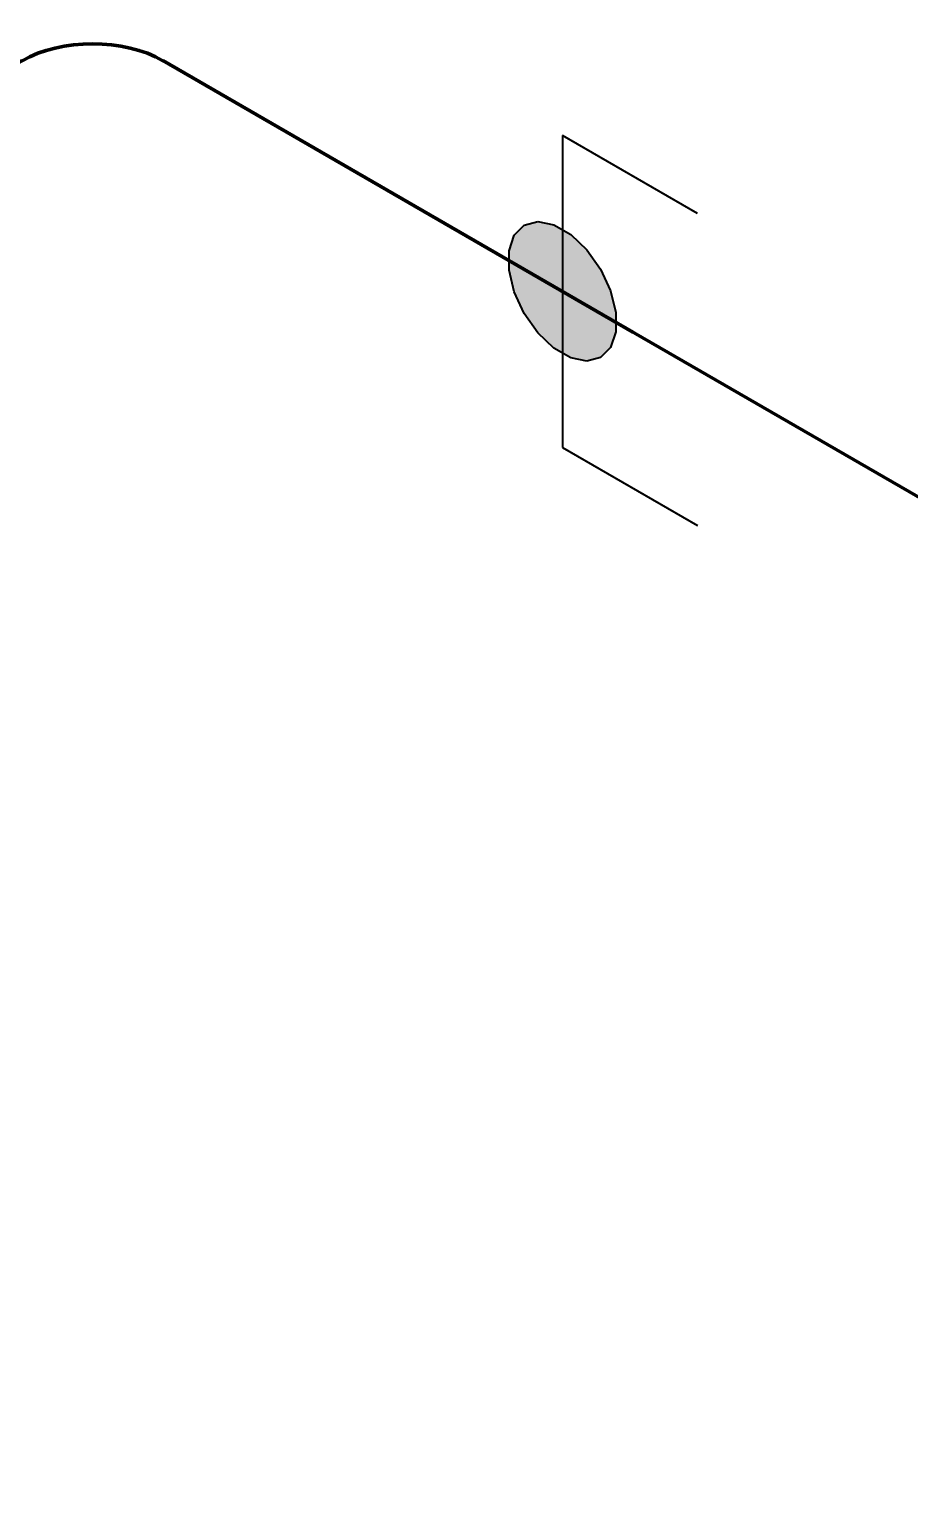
# Model space of a CAD drawing. Header units: millimetres. Extents: x 0 to 594, y 0 to 420.
# Drawn here: x 331.83 to 340.46, y 176.07 to 190.34 of the extents above; entities that cross this region are included whole.
import ezdxf

# ---------------------------------------------------------------- set-up
doc = ezdxf.new("R2010")
doc.units = ezdxf.units.MM
doc.header["$LTSCALE"] = 0.25
doc.layers.add('용접', color=1, linetype='Continuous')
doc.layers.add('치수', color=1, linetype='Continuous')
doc.layers.add('파이프 작은 보어', color=30, linetype='Continuous', lineweight=50)
doc.styles.add('AdskIsoMetric', font='arial.ttf', dxfattribs={"width": 0.8, "height": 2.5})
doc.styles.add('AdskIsoMetric-30', font='arial.ttf', dxfattribs={"width": 0.8, "height": 2.5})
doc.styles.add('AdskIsoMetric30', font='arial.ttf', dxfattribs={"width": 0.8, "oblique": 30, "height": 2.5})
doc.dimstyles.new('AdskIsoMetric', dxfattribs={"dimtxt": 2.5, "dimasz": 2.5, "dimexe": 1, "dimexo": 2, "dimgap": 0.8, "dimtad": 1, "dimdec": 0, "dimrnd": 1, "dimzin": 0, "dimdsep": 46, "dimtxsty": 'AdskIsoMetric', "dimcen": 0, "dimclrt": 7, "dimadec": 0, "dimazin": 0, "dimtfac": 1, "dimtdec": 0, "dimtmove": 1, "dimatfit": 3, "dimfxl": 0, "dimfrac": 2, "dimtolj": 1, "dimtzin": 0, "dimarcsym": 0})

# ---------------------------------------------------------------- blocks, each defined once
blk = doc.blocks.new('*D89')
at = {"layer": 'Defpoints', "color": 0}
for p in [(320.5, 198.533), (332.45, 190.433), (320.5, 183.533)]:
    blk.add_point(p, dxfattribs=at)
at = {"layer": '치수', "color": 0, "lineweight": -2}
for p, q in [((332.45, 192.742), (332.45, 206.587)), ((330.284, 204.183), (322.665, 199.783)), ((320.5, 185.843), (320.5, 199.688))]:
    blk.add_line(p, q, dxfattribs=at)
at = {"layer": '치수', "color": 0}
for points in [[(330.076, 204.544), (330.493, 203.822), (332.45, 205.433)], [(322.456, 200.144), (322.873, 199.423), (320.5, 198.533)]]:
    blk.add_solid(points, dxfattribs=at)
at = {"layer": '치수', "color": 7, "insert": (326.475, 204.601), "char_height": 2.5, "attachment_point": 5, "rotation": 30, "style": 'AdskIsoMetric30'}
blk.add_mtext('\\A1;5850', dxfattribs=at)
blk = doc.blocks.new('*D90')
at = {"layer": 'Defpoints', "color": 0}
for p in [(332.45, 205.433), (332.45, 190.433), (357.332, 176.067)]:
    blk.add_point(p, dxfattribs=at)
at = {"layer": '치수', "color": 0, "lineweight": -2}
for p, q in [((332.45, 192.742), (332.45, 206.587)), ((355.167, 192.317), (334.615, 204.183)), ((357.332, 178.376), (357.332, 192.222))]:
    blk.add_line(p, q, dxfattribs=at)
at = {"layer": '치수', "color": 0}
for points in [[(334.823, 204.544), (334.406, 203.822), (332.45, 205.433)], [(355.375, 192.678), (354.958, 191.956), (357.332, 191.067)]]:
    blk.add_solid(points, dxfattribs=at)
at = {"layer": '치수', "color": 7, "insert": (344.891, 200.868), "char_height": 2.5, "attachment_point": 5, "rotation": 330, "style": 'AdskIsoMetric-30'}
blk.add_mtext('\\A1;8190', dxfattribs=at)
blk = doc.blocks.new('엘보우-6-Iso2DSkew90')
at = {"color": 0, "linetype": 'ByBlock', "lineweight": -2, "extrusion": (0, 0.816497, 0.57735)}
for p, q in [((-0.691, -0.399), (-5.303, -3.062)), ((5.303, -3.062), (0.691, -0.399))]:
    blk.add_line(p, q, dxfattribs=at)
at = {"linetype": 'ByBlock'}
blk.add_ellipse((0, -0.798), major_axis=(-0.977, 0), ratio=0.57735, start_param=-2.356194, end_param=-0.785398, dxfattribs=at)
blk = doc.blocks.new('SocketWeld-1-IsoRight')
blk.add_hatch(color=256).paths.add_polyline_path([(0.00553, 0.03713), (0.00575, 0.03692), (0.00596, 0.03672), (0.00617, 0.03652), (0.00639, 0.03631), (0.0066, 0.03611), (0.00682, 0.0359), (0.00703, 0.0357), (0.00725, 0.03549), (0.00746, 0.03529), (0.00768, 0.03508), (0.00789, 0.03488), (0.00811, 0.03467), (0.00832, 0.03447), (0.00854, 0.03427), (0.00875, 0.03406), (0.00897, 0.03386), (0.00918, 0.03365), (0.0094, 0.03345), (0.00961, 0.03324), (0.00982, 0.03304), (0.01004, 0.03283), (0.01025, 0.03263), (0.01047, 0.03243), (0.01068, 0.03222), (0.0109, 0.03202), (0.01111, 0.03181), (0.01133, 0.03161), (0.01154, 0.0314), (0.01176, 0.0312), (0.01197, 0.03099), (0.01219, 0.03079), (0.0124, 0.03058), (0.01262, 0.03038), (0.01283, 0.03018), (0.01305, 0.02997), (0.01326, 0.02977), (0.01347, 0.02956), (0.01369, 0.02936), (0.0139, 0.02915), (0.01412, 0.02895), (0.01433, 0.02874), (0.01455, 0.02854), (0.01476, 0.02834), (0.01498, 0.02813), (0.01519, 0.02793), (0.01541, 0.02772), (0.01562, 0.02752), (0.01584, 0.02731), (0.01605, 0.02711), (0.01605, 0.02711), (0.01623, 0.02685), (0.01642, 0.02659), (0.0166, 0.02633), (0.01678, 0.02607), (0.01696, 0.02581), (0.01715, 0.02556), (0.01733, 0.0253), (0.01751, 0.02504), (0.01769, 0.02478), (0.01788, 0.02452), (0.01806, 0.02426), (0.01824, 0.024), (0.01843, 0.02375), (0.01861, 0.02349), (0.01879, 0.02323), (0.01897, 0.02297), (0.01916, 0.02271), (0.01934, 0.02245), (0.01952, 0.02219), (0.0197, 0.02193), (0.01989, 0.02168), (0.02007, 0.02142), (0.02025, 0.02116), (0.02043, 0.0209), (0.02062, 0.02064), (0.0208, 0.02038), (0.02098, 0.02012), (0.02116, 0.01987), (0.02135, 0.01961), (0.02153, 0.01935), (0.02171, 0.01909), (0.0219, 0.01883), (0.02208, 0.01857), (0.02226, 0.01831), (0.02244, 0.01806), (0.02263, 0.0178), (0.02281, 0.01754), (0.02299, 0.01728), (0.02317, 0.01702), (0.02336, 0.01676), (0.02354, 0.0165), (0.02372, 0.01624), (0.0239, 0.01599), (0.02409, 0.01573), (0.02427, 0.01547), (0.02445, 0.01521), (0.02463, 0.01495), (0.02482, 0.01469), (0.025, 0.01443), (0.025, 0.01443), (0.02513, 0.01415), (0.02527, 0.01386), (0.0254, 0.01357), (0.02553, 0.01328), (0.02566, 0.013), (0.0258, 0.01271), (0.02593, 0.01242), (0.02606, 0.01213), (0.02619, 0.01185), (0.02633, 0.01156), (0.02646, 0.01127), (0.02659, 0.01098), (0.02672, 0.0107), (0.02686, 0.01041), (0.02699, 0.01012), (0.02712, 0.00983), (0.02726, 0.00955), (0.02739, 0.00926), (0.02752, 0.00897), (0.02765, 0.00868), (0.02779, 0.0084), (0.02792, 0.00811), (0.02805, 0.00782), (0.02818, 0.00753), (0.02832, 0.00725), (0.02845, 0.00696), (0.02858, 0.00667), (0.02872, 0.00638), (0.02885, 0.0061), (0.02898, 0.00581), (0.02911, 0.00552), (0.02925, 0.00523), (0.02938, 0.00495), (0.02951, 0.00466), (0.02964, 0.00437), (0.02978, 0.00408), (0.02991, 0.0038), (0.03004, 0.00351), (0.03017, 0.00322), (0.03031, 0.00293), (0.03044, 0.00265), (0.03057, 0.00236), (0.03071, 0.00207), (0.03084, 0.00178), (0.03097, 0.0015), (0.0311, 0.00121), (0.03124, 0.00092), (0.03137, 0.00063), (0.0315, 0.00035), (0.0315, 0.00035), (0.03157, 0.00006), (0.03164, -0.00023), (0.03171, -0.00052), (0.03178, -0.00081), (0.03185, -0.00109), (0.03192, -0.00138), (0.03199, -0.00167), (0.03206, -0.00196), (0.03213, -0.00225), (0.0322, -0.00254), (0.03227, -0.00282), (0.03234, -0.00311), (0.03241, -0.0034), (0.03248, -0.00369), (0.03255, -0.00398), (0.03262, -0.00426), (0.03269, -0.00455), (0.03276, -0.00484), (0.03283, -0.00513), (0.0329, -0.00542), (0.03297, -0.00571), (0.03304, -0.00599), (0.03311, -0.00628), (0.03318, -0.00657), (0.03325, -0.00686), (0.03332, -0.00715), (0.03339, -0.00743), (0.03346, -0.00772), (0.03352, -0.00801), (0.03359, -0.0083), (0.03366, -0.00859), (0.03373, -0.00888), (0.0338, -0.00916), (0.03387, -0.00945), (0.03394, -0.00974), (0.03401, -0.01003), (0.03408, -0.01032), (0.03415, -0.0106), (0.03422, -0.01089), (0.03429, -0.01118), (0.03436, -0.01147), (0.03443, -0.01176), (0.0345, -0.01205), (0.03457, -0.01233), (0.03464, -0.01262), (0.03471, -0.01291), (0.03478, -0.0132), (0.03485, -0.01349), (0.03492, -0.01377), (0.03492, -0.01377), (0.03492, -0.01404), (0.03492, -0.0143), (0.03492, -0.01456), (0.03492, -0.01482), (0.03492, -0.01508), (0.03492, -0.01534), (0.03492, -0.0156), (0.03492, -0.01586), (0.03492, -0.01612), (0.03492, -0.01638), (0.03492, -0.01664), (0.03492, -0.0169), (0.03492, -0.01716), (0.03492, -0.01742), (0.03492, -0.01768), (0.03492, -0.01795), (0.03492, -0.01821), (0.03492, -0.01847), (0.03492, -0.01873), (0.03492, -0.01899), (0.03492, -0.01925), (0.03492, -0.01951), (0.03492, -0.01977), (0.03492, -0.02003), (0.03492, -0.02029), (0.03492, -0.02055), (0.03492, -0.02081), (0.03492, -0.02107), (0.03492, -0.02133), (0.03492, -0.02159), (0.03492, -0.02186), (0.03492, -0.02212), (0.03492, -0.02238), (0.03492, -0.02264), (0.03492, -0.0229), (0.03492, -0.02316), (0.03492, -0.02342), (0.03492, -0.02368), (0.03492, -0.02394), (0.03492, -0.0242), (0.03492, -0.02446), (0.03492, -0.02472), (0.03492, -0.02498), (0.03492, -0.02524), (0.03492, -0.0255), (0.03492, -0.02577), (0.03492, -0.02603), (0.03492, -0.02629), (0.03492, -0.02655), (0.03492, -0.02655), (0.03485, -0.02676), (0.03478, -0.02696), (0.03471, -0.02717), (0.03464, -0.02738), (0.03457, -0.02759), (0.0345, -0.02779), (0.03443, -0.028), (0.03436, -0.02821), (0.03429, -0.02842), (0.03422, -0.02862), (0.03415, -0.02883), (0.03408, -0.02904), (0.03401, -0.02925), (0.03394, -0.02945), (0.03387, -0.02966), (0.0338, -0.02987), (0.03373, -0.03008), (0.03366, -0.03028), (0.03359, -0.03049), (0.03352, -0.0307), (0.03346, -0.03091), (0.03339, -0.03112), (0.03332, -0.03132), (0.03325, -0.03153), (0.03318, -0.03174), (0.03311, -0.03195), (0.03304, -0.03215), (0.03297, -0.03236), (0.0329, -0.03257), (0.03283, -0.03278), (0.03276, -0.03298), (0.03269, -0.03319), (0.03262, -0.0334), (0.03255, -0.03361), (0.03248, -0.03381), (0.03241, -0.03402), (0.03234, -0.03423), (0.03227, -0.03444), (0.0322, -0.03465), (0.03213, -0.03485), (0.03206, -0.03506), (0.03199, -0.03527), (0.03192, -0.03548), (0.03185, -0.03568), (0.03178, -0.03589), (0.03171, -0.0361), (0.03164, -0.03631), (0.03157, -0.03651), (0.0315, -0.03672), (0.0315, -0.03672), (0.03137, -0.03686), (0.03124, -0.03699), (0.0311, -0.03712), (0.03097, -0.03726), (0.03084, -0.03739), (0.03071, -0.03753), (0.03057, -0.03766), (0.03044, -0.0378), (0.03031, -0.03793), (0.03017, -0.03806), (0.03004, -0.0382), (0.02991, -0.03833), (0.02978, -0.03847), (0.02964, -0.0386), (0.02951, -0.03874), (0.02938, -0.03887), (0.02925, -0.039), (0.02911, -0.03914), (0.02898, -0.03927), (0.02885, -0.03941), (0.02872, -0.03954), (0.02858, -0.03968), (0.02845, -0.03981), (0.02832, -0.03994), (0.02818, -0.04008), (0.02805, -0.04021), (0.02792, -0.04035), (0.02779, -0.04048), (0.02765, -0.04062), (0.02752, -0.04075), (0.02739, -0.04088), (0.02726, -0.04102), (0.02712, -0.04115), (0.02699, -0.04129), (0.02686, -0.04142), (0.02672, -0.04156), (0.02659, -0.04169), (0.02646, -0.04182), (0.02633, -0.04196), (0.02619, -0.04209), (0.02606, -0.04223), (0.02593, -0.04236), (0.0258, -0.0425), (0.02566, -0.04263), (0.02553, -0.04276), (0.0254, -0.0429), (0.02527, -0.04303), (0.02513, -0.04317), (0.025, -0.0433), (0.025, -0.0433), (0.02482, -0.04335), (0.02463, -0.0434), (0.02445, -0.04344), (0.02427, -0.04349), (0.02409, -0.04354), (0.0239, -0.04359), (0.02372, -0.04364), (0.02354, -0.04368), (0.02336, -0.04373), (0.02317, -0.04378), (0.02299, -0.04383), (0.02281, -0.04387), (0.02263, -0.04392), (0.02244, -0.04397), (0.02226, -0.04402), (0.02208, -0.04407), (0.0219, -0.04411), (0.02171, -0.04416), (0.02153, -0.04421), (0.02135, -0.04426), (0.02116, -0.0443), (0.02098, -0.04435), (0.0208, -0.0444), (0.02062, -0.04445), (0.02043, -0.0445), (0.02025, -0.04454), (0.02007, -0.04459), (0.01989, -0.04464), (0.0197, -0.04469), (0.01952, -0.04473), (0.01934, -0.04478), (0.01916, -0.04483), (0.01897, -0.04488), (0.01879, -0.04493), (0.01861, -0.04497), (0.01843, -0.04502), (0.01824, -0.04507), (0.01806, -0.04512), (0.01788, -0.04516), (0.01769, -0.04521), (0.01751, -0.04526), (0.01733, -0.04531), (0.01715, -0.04536), (0.01696, -0.0454), (0.01678, -0.04545), (0.0166, -0.0455), (0.01642, -0.04555), (0.01623, -0.04559), (0.01605, -0.04564), (0.01605, -0.04564), (0.01584, -0.0456), (0.01562, -0.04556), (0.01541, -0.04551), (0.01519, -0.04547), (0.01498, -0.04543), (0.01476, -0.04538), (0.01455, -0.04534), (0.01433, -0.04529), (0.01412, -0.04525), (0.0139, -0.04521), (0.01369, -0.04516), (0.01347, -0.04512), (0.01326, -0.04508), (0.01305, -0.04503), (0.01283, -0.04499), (0.01262, -0.04495), (0.0124, -0.0449), (0.01219, -0.04486), (0.01197, -0.04482), (0.01176, -0.04477), (0.01154, -0.04473), (0.01133, -0.04469), (0.01111, -0.04464), (0.0109, -0.0446), (0.01068, -0.04456), (0.01047, -0.04451), (0.01025, -0.04447), (0.01004, -0.04443), (0.00982, -0.04438), (0.00961, -0.04434), (0.0094, -0.0443), (0.00918, -0.04425), (0.00897, -0.04421), (0.00875, -0.04417), (0.00854, -0.04412), (0.00832, -0.04408), (0.00811, -0.04404), (0.00789, -0.04399), (0.00768, -0.04395), (0.00746, -0.04391), (0.00725, -0.04386), (0.00703, -0.04382), (0.00682, -0.04378), (0.0066, -0.04373), (0.00639, -0.04369), (0.00617, -0.04365), (0.00596, -0.0436), (0.00575, -0.04356), (0.00553, -0.04352), (0.00553, -0.04352), (0.00531, -0.04339), (0.00508, -0.04325), (0.00485, -0.04312), (0.00463, -0.04299), (0.0044, -0.04286), (0.00418, -0.04273), (0.00395, -0.0426), (0.00372, -0.04247), (0.0035, -0.04234), (0.00327, -0.04221), (0.00305, -0.04208), (0.00282, -0.04195), (0.0026, -0.04182), (0.00237, -0.04169), (0.00214, -0.04156), (0.00192, -0.04143), (0.00169, -0.0413), (0.00147, -0.04117), (0.00124, -0.04104), (0.00102, -0.04091), (0.00079, -0.04078), (0.00056, -0.04065), (0.00034, -0.04052), (0.00011, -0.04039), (-0.00011, -0.04026), (-0.00034, -0.04013), (-0.00056, -0.04), (-0.00079, -0.03987), (-0.00102, -0.03974), (-0.00124, -0.03961), (-0.00147, -0.03948), (-0.00169, -0.03934), (-0.00192, -0.03921), (-0.00214, -0.03908), (-0.00237, -0.03895), (-0.0026, -0.03882), (-0.00282, -0.03869), (-0.00305, -0.03856), (-0.00327, -0.03843), (-0.0035, -0.0383), (-0.00372, -0.03817), (-0.00395, -0.03804), (-0.00418, -0.03791), (-0.0044, -0.03778), (-0.00463, -0.03765), (-0.00485, -0.03752), (-0.00508, -0.03739), (-0.00531, -0.03726), (-0.00553, -0.03713), (-0.00553, -0.03713), (-0.00575, -0.03692), (-0.00596, -0.03672), (-0.00617, -0.03652), (-0.00639, -0.03631), (-0.0066, -0.03611), (-0.00682, -0.0359), (-0.00703, -0.0357), (-0.00725, -0.03549), (-0.00746, -0.03529), (-0.00768, -0.03508), (-0.00789, -0.03488), (-0.00811, -0.03467), (-0.00832, -0.03447), (-0.00854, -0.03427), (-0.00875, -0.03406), (-0.00897, -0.03386), (-0.00918, -0.03365), (-0.0094, -0.03345), (-0.00961, -0.03324), (-0.00982, -0.03304), (-0.01004, -0.03283), (-0.01025, -0.03263), (-0.01047, -0.03243), (-0.01068, -0.03222), (-0.0109, -0.03202), (-0.01111, -0.03181), (-0.01133, -0.03161), (-0.01154, -0.0314), (-0.01176, -0.0312), (-0.01197, -0.03099), (-0.01219, -0.03079), (-0.0124, -0.03058), (-0.01262, -0.03038), (-0.01283, -0.03018), (-0.01305, -0.02997), (-0.01326, -0.02977), (-0.01347, -0.02956), (-0.01369, -0.02936), (-0.0139, -0.02915), (-0.01412, -0.02895), (-0.01433, -0.02874), (-0.01455, -0.02854), (-0.01476, -0.02834), (-0.01498, -0.02813), (-0.01519, -0.02793), (-0.01541, -0.02772), (-0.01562, -0.02752), (-0.01584, -0.02731), (-0.01605, -0.02711), (-0.01605, -0.02711), (-0.01623, -0.02685), (-0.01642, -0.02659), (-0.0166, -0.02633), (-0.01678, -0.02607), (-0.01696, -0.02581), (-0.01715, -0.02556), (-0.01733, -0.0253), (-0.01751, -0.02504), (-0.01769, -0.02478), (-0.01788, -0.02452), (-0.01806, -0.02426), (-0.01824, -0.024), (-0.01843, -0.02375), (-0.01861, -0.02349), (-0.01879, -0.02323), (-0.01897, -0.02297), (-0.01916, -0.02271), (-0.01934, -0.02245), (-0.01952, -0.02219), (-0.0197, -0.02193), (-0.01989, -0.02168), (-0.02007, -0.02142), (-0.02025, -0.02116), (-0.02043, -0.0209), (-0.02062, -0.02064), (-0.0208, -0.02038), (-0.02098, -0.02012), (-0.02116, -0.01987), (-0.02135, -0.01961), (-0.02153, -0.01935), (-0.02171, -0.01909), (-0.0219, -0.01883), (-0.02208, -0.01857), (-0.02226, -0.01831), (-0.02244, -0.01806), (-0.02263, -0.0178), (-0.02281, -0.01754), (-0.02299, -0.01728), (-0.02317, -0.01702), (-0.02336, -0.01676), (-0.02354, -0.0165), (-0.02372, -0.01624), (-0.0239, -0.01599), (-0.02409, -0.01573), (-0.02427, -0.01547), (-0.02445, -0.01521), (-0.02463, -0.01495), (-0.02482, -0.01469), (-0.025, -0.01443), (-0.025, -0.01443), (-0.02513, -0.01415), (-0.02527, -0.01386), (-0.0254, -0.01357), (-0.02553, -0.01328), (-0.02566, -0.013), (-0.0258, -0.01271), (-0.02593, -0.01242), (-0.02606, -0.01213), (-0.02619, -0.01185), (-0.02633, -0.01156), (-0.02646, -0.01127), (-0.02659, -0.01098), (-0.02672, -0.0107), (-0.02686, -0.01041), (-0.02699, -0.01012), (-0.02712, -0.00983), (-0.02726, -0.00955), (-0.02739, -0.00926), (-0.02752, -0.00897), (-0.02765, -0.00868), (-0.02779, -0.0084), (-0.02792, -0.00811), (-0.02805, -0.00782), (-0.02818, -0.00753), (-0.02832, -0.00725), (-0.02845, -0.00696), (-0.02858, -0.00667), (-0.02872, -0.00638), (-0.02885, -0.0061), (-0.02898, -0.00581), (-0.02911, -0.00552), (-0.02925, -0.00523), (-0.02938, -0.00495), (-0.02951, -0.00466), (-0.02964, -0.00437), (-0.02978, -0.00408), (-0.02991, -0.0038), (-0.03004, -0.00351), (-0.03017, -0.00322), (-0.03031, -0.00293), (-0.03044, -0.00265), (-0.03057, -0.00236), (-0.03071, -0.00207), (-0.03084, -0.00178), (-0.03097, -0.0015), (-0.0311, -0.00121), (-0.03124, -0.00092), (-0.03137, -0.00063), (-0.0315, -0.00035), (-0.0315, -0.00035), (-0.03157, -0.00006), (-0.03164, 0.00023), (-0.03171, 0.00052), (-0.03178, 0.00081), (-0.03185, 0.00109), (-0.03192, 0.00138), (-0.03199, 0.00167), (-0.03206, 0.00196), (-0.03213, 0.00225), (-0.0322, 0.00254), (-0.03227, 0.00282), (-0.03234, 0.00311), (-0.03241, 0.0034), (-0.03248, 0.00369), (-0.03255, 0.00398), (-0.03262, 0.00426), (-0.03269, 0.00455), (-0.03276, 0.00484), (-0.03283, 0.00513), (-0.0329, 0.00542), (-0.03297, 0.00571), (-0.03304, 0.00599), (-0.03311, 0.00628), (-0.03318, 0.00657), (-0.03325, 0.00686), (-0.03332, 0.00715), (-0.03339, 0.00743), (-0.03346, 0.00772), (-0.03352, 0.00801), (-0.03359, 0.0083), (-0.03366, 0.00859), (-0.03373, 0.00888), (-0.0338, 0.00916), (-0.03387, 0.00945), (-0.03394, 0.00974), (-0.03401, 0.01003), (-0.03408, 0.01032), (-0.03415, 0.0106), (-0.03422, 0.01089), (-0.03429, 0.01118), (-0.03436, 0.01147), (-0.03443, 0.01176), (-0.0345, 0.01205), (-0.03457, 0.01233), (-0.03464, 0.01262), (-0.03471, 0.01291), (-0.03478, 0.0132), (-0.03485, 0.01349), (-0.03492, 0.01377), (-0.03492, 0.01377), (-0.03492, 0.01404), (-0.03492, 0.0143), (-0.03492, 0.01456), (-0.03492, 0.01482), (-0.03492, 0.01508), (-0.03492, 0.01534), (-0.03492, 0.0156), (-0.03492, 0.01586), (-0.03492, 0.01612), (-0.03492, 0.01638), (-0.03492, 0.01664), (-0.03492, 0.0169), (-0.03492, 0.01716), (-0.03492, 0.01742), (-0.03492, 0.01768), (-0.03492, 0.01795), (-0.03492, 0.01821), (-0.03492, 0.01847), (-0.03492, 0.01873), (-0.03492, 0.01899), (-0.03492, 0.01925), (-0.03492, 0.01951), (-0.03492, 0.01977), (-0.03492, 0.02003), (-0.03492, 0.02029), (-0.03492, 0.02055), (-0.03492, 0.02081), (-0.03492, 0.02107), (-0.03492, 0.02133), (-0.03492, 0.02159), (-0.03492, 0.02186), (-0.03492, 0.02212), (-0.03492, 0.02238), (-0.03492, 0.02264), (-0.03492, 0.0229), (-0.03492, 0.02316), (-0.03492, 0.02342), (-0.03492, 0.02368), (-0.03492, 0.02394), (-0.03492, 0.0242), (-0.03492, 0.02446), (-0.03492, 0.02472), (-0.03492, 0.02498), (-0.03492, 0.02524), (-0.03492, 0.0255), (-0.03492, 0.02577), (-0.03492, 0.02603), (-0.03492, 0.02629), (-0.03492, 0.02655), (-0.03492, 0.02655), (-0.03485, 0.02676), (-0.03478, 0.02696), (-0.03471, 0.02717), (-0.03464, 0.02738), (-0.03457, 0.02759), (-0.0345, 0.02779), (-0.03443, 0.028), (-0.03436, 0.02821), (-0.03429, 0.02842), (-0.03422, 0.02862), (-0.03415, 0.02883), (-0.03408, 0.02904), (-0.03401, 0.02925), (-0.03394, 0.02945), (-0.03387, 0.02966), (-0.0338, 0.02987), (-0.03373, 0.03008), (-0.03366, 0.03028), (-0.03359, 0.03049), (-0.03352, 0.0307), (-0.03346, 0.03091), (-0.03339, 0.03112), (-0.03332, 0.03132), (-0.03325, 0.03153), (-0.03318, 0.03174), (-0.03311, 0.03195), (-0.03304, 0.03215), (-0.03297, 0.03236), (-0.0329, 0.03257), (-0.03283, 0.03278), (-0.03276, 0.03298), (-0.03269, 0.03319), (-0.03262, 0.0334), (-0.03255, 0.03361), (-0.03248, 0.03381), (-0.03241, 0.03402), (-0.03234, 0.03423), (-0.03227, 0.03444), (-0.0322, 0.03465), (-0.03213, 0.03485), (-0.03206, 0.03506), (-0.03199, 0.03527), (-0.03192, 0.03548), (-0.03185, 0.03568), (-0.03178, 0.03589), (-0.03171, 0.0361), (-0.03164, 0.03631), (-0.03157, 0.03651), (-0.0315, 0.03672), (-0.0315, 0.03672), (-0.03137, 0.03686), (-0.03124, 0.03699), (-0.0311, 0.03712), (-0.03097, 0.03726), (-0.03084, 0.03739), (-0.03071, 0.03753), (-0.03057, 0.03766), (-0.03044, 0.0378), (-0.03031, 0.03793), (-0.03017, 0.03806), (-0.03004, 0.0382), (-0.02991, 0.03833), (-0.02978, 0.03847), (-0.02964, 0.0386), (-0.02951, 0.03874), (-0.02938, 0.03887), (-0.02925, 0.039), (-0.02911, 0.03914), (-0.02898, 0.03927), (-0.02885, 0.03941), (-0.02872, 0.03954), (-0.02858, 0.03968), (-0.02845, 0.03981), (-0.02832, 0.03994), (-0.02818, 0.04008), (-0.02805, 0.04021), (-0.02792, 0.04035), (-0.02779, 0.04048), (-0.02765, 0.04062), (-0.02752, 0.04075), (-0.02739, 0.04088), (-0.02726, 0.04102), (-0.02712, 0.04115), (-0.02699, 0.04129), (-0.02686, 0.04142), (-0.02672, 0.04156), (-0.02659, 0.04169), (-0.02646, 0.04182), (-0.02633, 0.04196), (-0.02619, 0.04209), (-0.02606, 0.04223), (-0.02593, 0.04236), (-0.0258, 0.0425), (-0.02566, 0.04263), (-0.02553, 0.04276), (-0.0254, 0.0429), (-0.02527, 0.04303), (-0.02513, 0.04317), (-0.025, 0.0433), (-0.025, 0.0433), (-0.02482, 0.04335), (-0.02463, 0.0434), (-0.02445, 0.04344), (-0.02427, 0.04349), (-0.02409, 0.04354), (-0.0239, 0.04359), (-0.02372, 0.04364), (-0.02354, 0.04368), (-0.02336, 0.04373), (-0.02317, 0.04378), (-0.02299, 0.04383), (-0.02281, 0.04387), (-0.02263, 0.04392), (-0.02244, 0.04397), (-0.02226, 0.04402), (-0.02208, 0.04407), (-0.0219, 0.04411), (-0.02171, 0.04416), (-0.02153, 0.04421), (-0.02135, 0.04426), (-0.02116, 0.0443), (-0.02098, 0.04435), (-0.0208, 0.0444), (-0.02062, 0.04445), (-0.02043, 0.0445), (-0.02025, 0.04454), (-0.02007, 0.04459), (-0.01989, 0.04464), (-0.0197, 0.04469), (-0.01952, 0.04473), (-0.01934, 0.04478), (-0.01916, 0.04483), (-0.01897, 0.04488), (-0.01879, 0.04493), (-0.01861, 0.04497), (-0.01843, 0.04502), (-0.01824, 0.04507), (-0.01806, 0.04512), (-0.01788, 0.04516), (-0.01769, 0.04521), (-0.01751, 0.04526), (-0.01733, 0.04531), (-0.01715, 0.04536), (-0.01696, 0.0454), (-0.01678, 0.04545), (-0.0166, 0.0455), (-0.01642, 0.04555), (-0.01623, 0.04559), (-0.01605, 0.04564), (-0.01605, 0.04564), (-0.01584, 0.0456), (-0.01562, 0.04556), (-0.01541, 0.04551), (-0.01519, 0.04547), (-0.01498, 0.04543), (-0.01476, 0.04538), (-0.01455, 0.04534), (-0.01433, 0.04529), (-0.01412, 0.04525), (-0.0139, 0.04521), (-0.01369, 0.04516), (-0.01347, 0.04512), (-0.01326, 0.04508), (-0.01305, 0.04503), (-0.01283, 0.04499), (-0.01262, 0.04495), (-0.0124, 0.0449), (-0.01219, 0.04486), (-0.01197, 0.04482), (-0.01176, 0.04477), (-0.01154, 0.04473), (-0.01133, 0.04469), (-0.01111, 0.04464), (-0.0109, 0.0446), (-0.01068, 0.04456), (-0.01047, 0.04451), (-0.01025, 0.04447), (-0.01004, 0.04443), (-0.00982, 0.04438), (-0.00961, 0.04434), (-0.0094, 0.0443), (-0.00918, 0.04425), (-0.00897, 0.04421), (-0.00875, 0.04417), (-0.00854, 0.04412), (-0.00832, 0.04408), (-0.00811, 0.04404), (-0.00789, 0.04399), (-0.00768, 0.04395), (-0.00746, 0.04391), (-0.00725, 0.04386), (-0.00703, 0.04382), (-0.00682, 0.04378), (-0.0066, 0.04373), (-0.00639, 0.04369), (-0.00617, 0.04365), (-0.00596, 0.0436), (-0.00575, 0.04356), (-0.00553, 0.04352), (-0.00553, 0.04352), (-0.00531, 0.04339), (-0.00508, 0.04325), (-0.00485, 0.04312), (-0.00463, 0.04299), (-0.0044, 0.04286), (-0.00418, 0.04273), (-0.00395, 0.0426), (-0.00372, 0.04247), (-0.0035, 0.04234), (-0.00327, 0.04221), (-0.00305, 0.04208), (-0.00282, 0.04195), (-0.0026, 0.04182), (-0.00237, 0.04169), (-0.00214, 0.04156), (-0.00192, 0.04143), (-0.00169, 0.0413), (-0.00147, 0.04117), (-0.00124, 0.04104), (-0.00102, 0.04091), (-0.00079, 0.04078), (-0.00056, 0.04065), (-0.00034, 0.04052), (-0.00011, 0.04039), (0.00011, 0.04026), (0.00034, 0.04013), (0.00056, 0.04), (0.00079, 0.03987), (0.00102, 0.03974), (0.00124, 0.03961), (0.00147, 0.03948), (0.00169, 0.03934), (0.00192, 0.03921), (0.00214, 0.03908), (0.00237, 0.03895), (0.0026, 0.03882), (0.00282, 0.03869), (0.00305, 0.03856), (0.00327, 0.03843), (0.0035, 0.0383), (0.00372, 0.03817), (0.00395, 0.03804), (0.00418, 0.03791), (0.0044, 0.03778), (0.00463, 0.03765), (0.00485, 0.03752), (0.00508, 0.03739), (0.00531, 0.03726)], flags=0)
at = {"color": 0, "linetype": 'ByBlock', "lineweight": -2, "extrusion": (0.707107, 0.408248, -0.57735)}
for p, q in [((0, 0.10206), (-0.08839, 0.15309)), ((0, -0.10206), (0, 0.10206)), ((-0.0315, 0.03672), (-0.025, 0.0433)), ((-0.025, 0.0433), (-0.01605, 0.04564)), ((-0.01605, 0.04564), (-0.00553, 0.04352)), ((-0.00553, 0.04352), (0.00553, 0.03713)), ((-0.03492, 0.02655), (-0.0315, 0.03672)), ((0.00553, 0.03713), (0.01605, 0.02711)), ((-0.03492, 0.01377), (-0.03492, 0.02655)), ((0.01605, 0.02711), (0.025, 0.01443)), ((-0.0315, -0.00035), (-0.03492, 0.01377)), ((0.025, 0.01443), (0.0315, 0.00035)), ((0.0315, 0.00035), (0.03492, -0.01377)), ((-0.025, -0.01443), (-0.0315, -0.00035)), ((-0.01605, -0.02711), (-0.025, -0.01443)), ((0.03492, -0.01377), (0.03492, -0.02655)), ((-0.00553, -0.03713), (-0.01605, -0.02711)), ((0.03492, -0.02655), (0.0315, -0.03672)), ((0.00553, -0.04352), (-0.00553, -0.03713)), ((0.0315, -0.03672), (0.025, -0.0433)), ((0.01605, -0.04564), (0.00553, -0.04352)), ((0.025, -0.0433), (0.01605, -0.04564)), ((-0.08839, -0.05103), (0, -0.10206))]:
    blk.add_line(p, q, dxfattribs=at)

msp = doc.modelspace()

# ---------------------------------------------------------------- linework, layer by layer
at = {"layer": '파이프 작은 보어'}
msp.add_lwpolyline([(344.8906, 183.2499), (337.0618, 187.7698)], dxfattribs=at)

# ---------------------------------------------------------------- block references
at = {"layer": '용접', "xscale": 15, "yscale": 15, "zscale": 15, "rotation": 180.0000000065333}
msp.add_blockref('SocketWeld-1-IsoRight', (337.0618, 187.7698), dxfattribs=at)
at = {"layer": '파이프 작은 보어'}
msp.add_blockref('엘보우-6-Iso2DSkew90', (332.4496, 190.4327), dxfattribs=at)

# ---------------------------------------------------------------- dimensions: what is measured, and where the dimension line sits
at = {"layer": '치수'}
for base, p1, p2, angle, text, override, picture, middle in [((320.4997, 198.5335), (332.4496, 190.4327), (320.4997, 183.5335), 210, '5850', {"dimtad": 0, "dimlfac": 423.987424, "dimtxsty": 'AdskIsoMetric30', "dimse1": 0, "dimse2": 0, "dimsd1": 0, "dimsd2": 0, "dimtmove": 1}, '*D89', (326.4746, 204.601)), ((332.4496, 205.4327), (357.3316, 176.0671), (332.4496, 190.4327), 150, '8190', {"dimtad": 0, "dimlfac": 285.043003, "dimtxsty": 'AdskIsoMetric-30', "dimse1": 0, "dimse2": 0, "dimsd1": 0, "dimsd2": 0, "dimtmove": 1}, '*D90', (344.8906, 200.8678))]:
    dim = msp.add_linear_dim(base=base, p1=p1, p2=p2, angle=angle, text=text, dimstyle='AdskIsoMetric', override=override, dxfattribs=at)
    dim.commit()
    dim.dimension.update_dxf_attribs({"geometry": picture, "text_midpoint": middle, "dimtype": 160})

doc.saveas('drawing.dxf')
